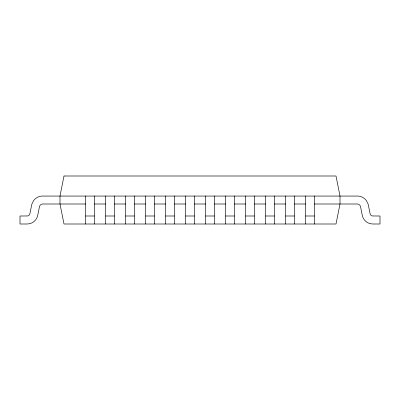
<?xml version="1.0" encoding="UTF-8"?>
<svg xmlns="http://www.w3.org/2000/svg" width="400" height="400" viewBox="0 0 400 400"><rect width="100%" height="100%" fill="white"/><g stroke="black" fill="none" stroke-linecap="round" stroke-linejoin="round"><path stroke-width="0.6" d="M85.625 204L42.8 204A3.415 3.415 0 0 0 40.09 205.335L39.87 205.655A3.415 3.415 0 0 0 39.45 206.745L37.725 215.37A10.735 10.735 0 0 1 27.2 224L20 224L20 216L27.51 215.97A2.72 2.72 0 0 0 29.79 214.1L31.925 203.91L33.74 200.45A11.43 11.43 0 0 1 41.495 196.06L358.505 196.06A11.43 11.43 0 0 1 366.26 200.45L368.075 203.91L370.21 214.1A2.72 2.72 0 0 0 372.49 215.97L380 216L380 224L372.8 224A10.735 10.735 0 0 1 362.275 215.37L360.55 206.745A3.415 3.415 0 0 0 360.13 205.655L359.91 205.335A3.415 3.415 0 0 0 357.2 204L314.375 204M94.375 204L105.625 204M114.375 204L125.625 204M134.375 204L145.625 204M154.375 204L165.625 204M174.375 204L185.625 204M194.375 204L205.625 204M214.375 204L225.625 204M234.375 204L245.625 204M254.375 204L265.625 204M274.375 204L285.625 204M294.375 204L305.625 204M85.6 216L94.4 216M105.6 216L114.4 216M125.6 216L134.4 216M145.6 216L154.4 216M165.6 216L174.4 216M185.6 216L194.4 216M205.6 216L214.4 216M225.6 216L234.4 216M245.6 216L254.4 216M265.6 216L274.4 216M285.6 216L294.4 216M305.6 216L314.4 216M314.4 196L314.4 224M305.6 196L305.6 224M294.4 196L294.4 224M285.6 196L285.6 224M274.4 196L274.4 224M265.6 196L265.6 224M254.4 196L254.4 224M245.6 196L245.6 224M234.4 196L234.4 224M225.6 196L225.6 224M214.4 196L214.4 224M205.6 196L205.6 224M194.4 196L194.4 224M185.6 196L185.6 224M174.4 196L174.4 224M165.6 196L165.6 224M154.4 196L154.4 224M145.6 196L145.6 224M134.4 196L134.4 224M125.6 196L125.6 224M114.4 196L114.4 224M105.6 196L105.6 224M94.4 196L94.4 224M85.6 196L85.6 224M64 176L60 196L60 204L64 224L336 224L340 204L340 196L336 176L64 176"/></g></svg>
